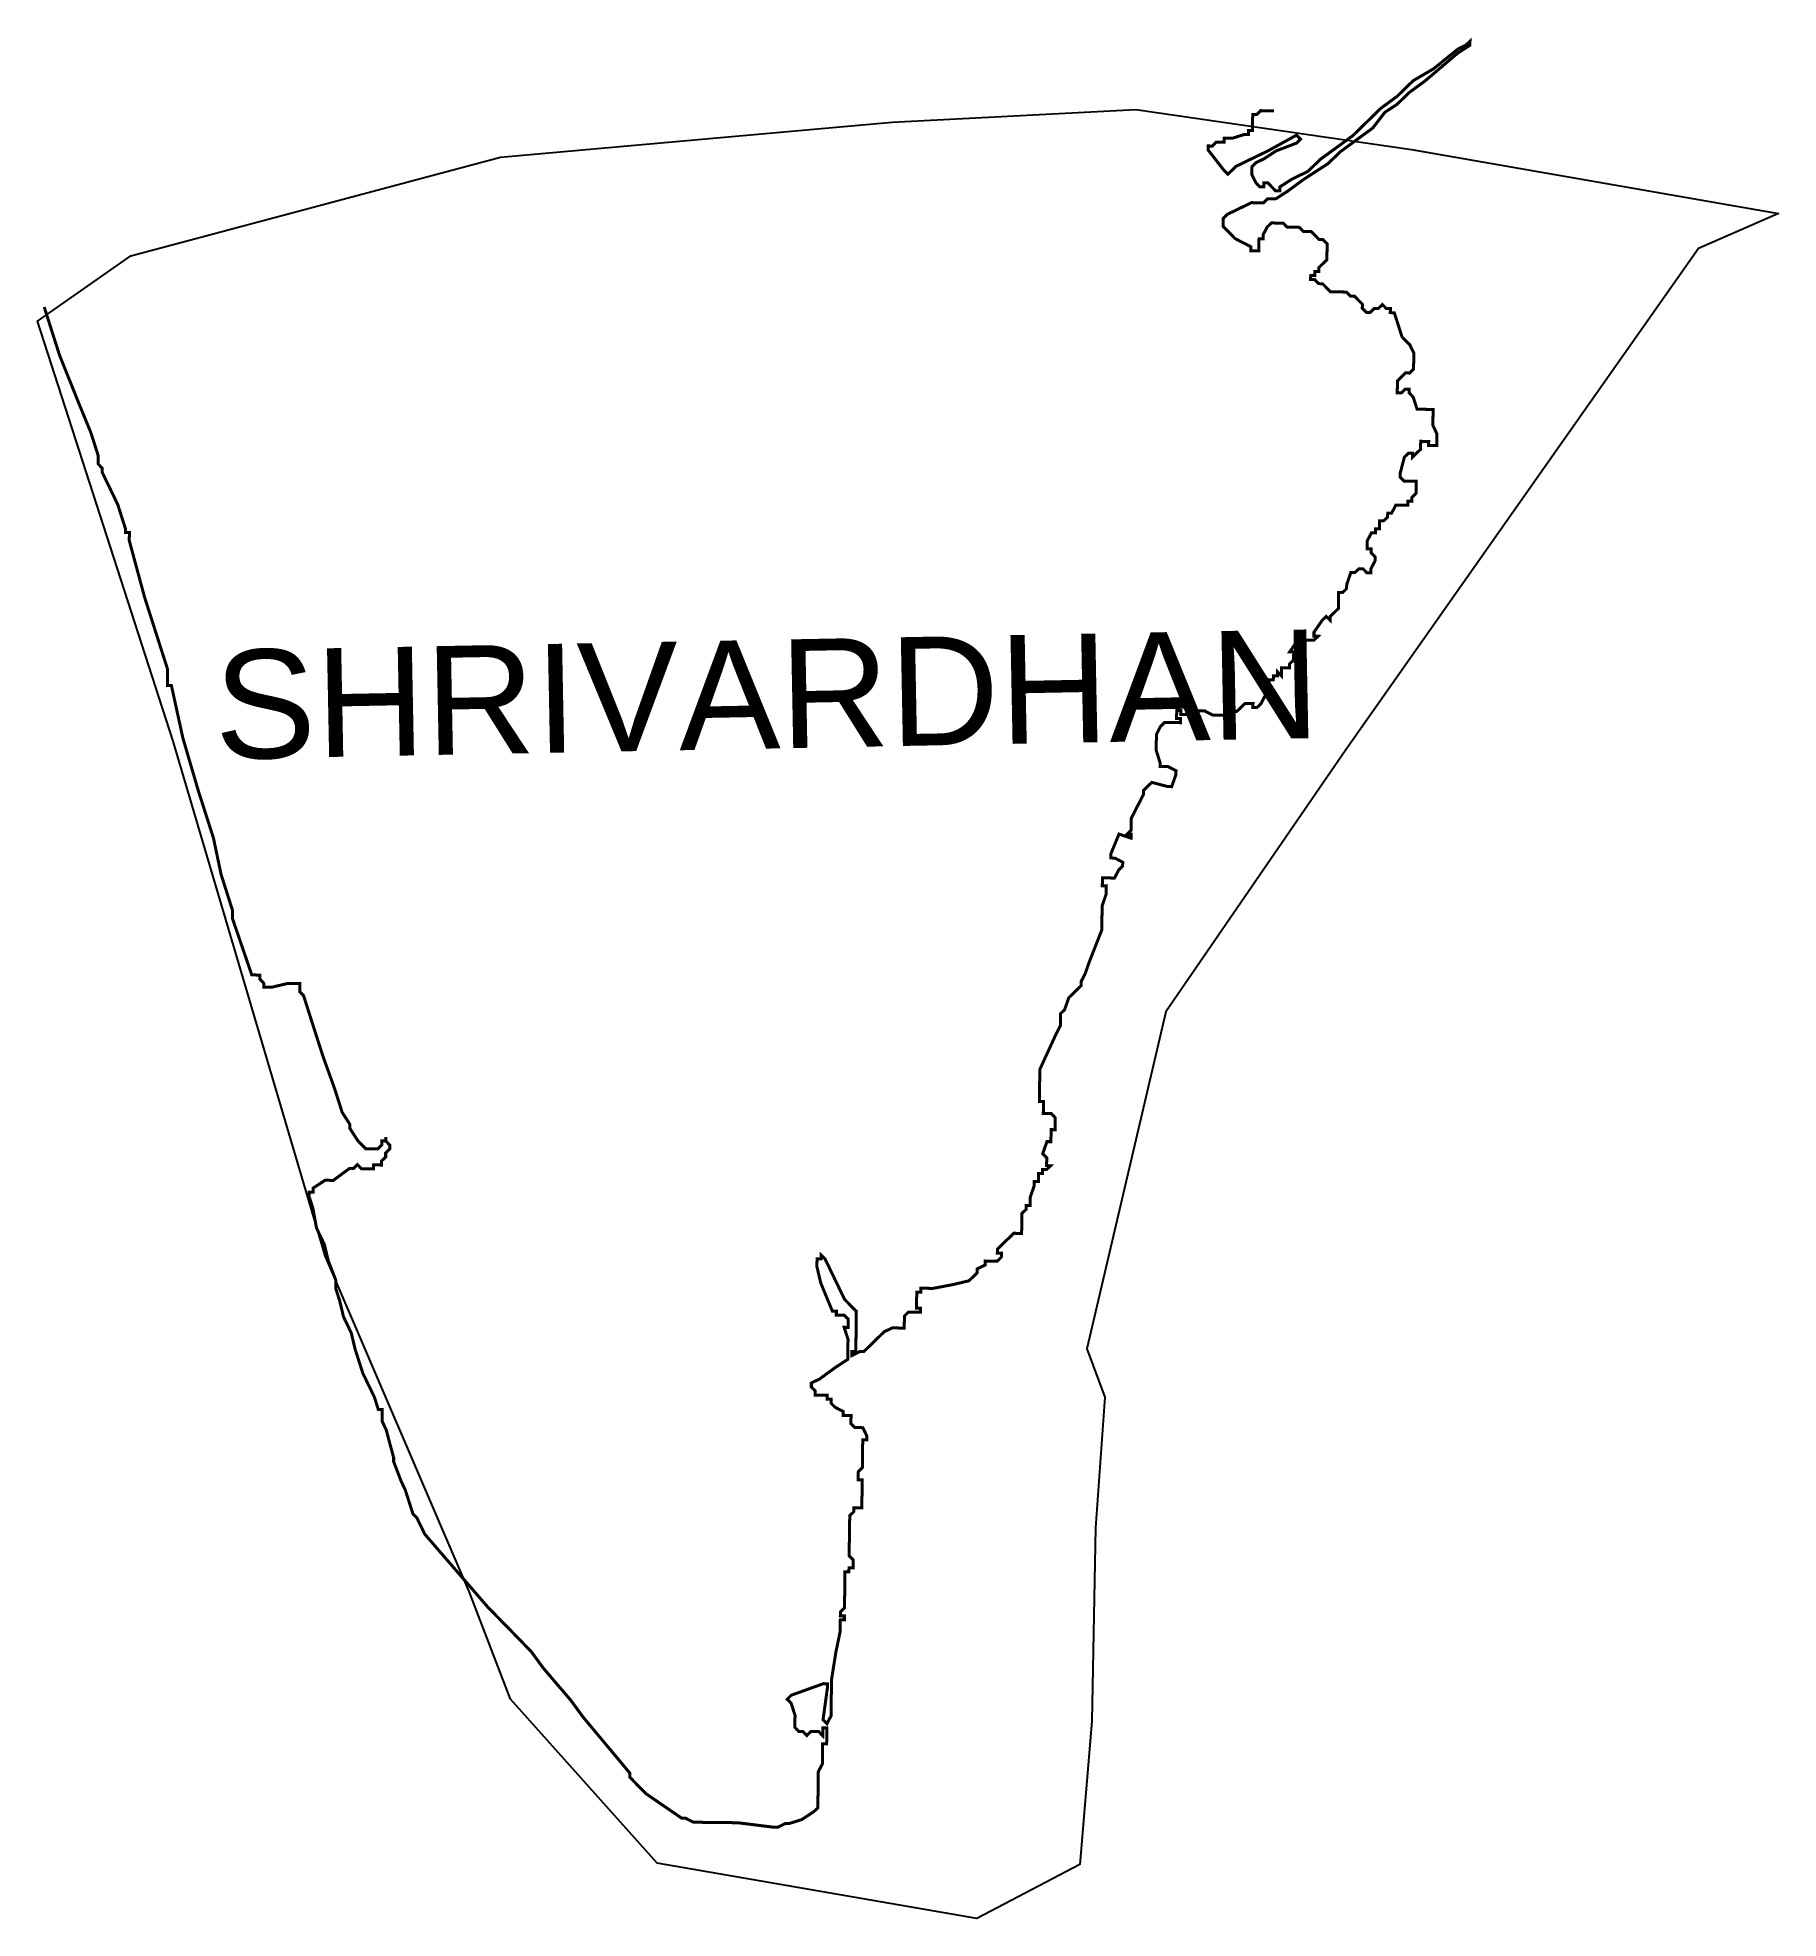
# Model space of a CAD drawing. Header units: metres. Extents: x 289336 to 291077, y 1994813 to 1996694.
import ezdxf

# ---------------------------------------------------------------- set-up
doc = ezdxf.new("R2010")
doc.units = ezdxf.units.M
for name, color, linetype in [('HIGH TIDE LINE', 6, 'Continuous'), ('village', 3, 'Continuous'), ('VILLAGE NAME', 250, 'Continuous')]:
    doc.layers.add(name, color=color, linetype=linetype)
doc.styles.get("Standard").update_dxf_attribs({"font": 'calibri.ttf'})

msp = doc.modelspace()

# ---------------------------------------------------------------- linework, layer by layer
at = {"layer": 'HIGH TIDE LINE', "lineweight": 0}
msp.add_lwpolyline([(290572.5, 1996620.9, 3.01, 3.01, 0), (290559.2, 1996621, 3.01, 3.01, 0), (290555.2, 1996617.1, 3.01, 3.01, 0), (290551.2, 1996617.1, 3.01, 3.01, 0), (290551, 1996601.1, 3.01, 3.01, 0), (290546.9, 1996601.2, 3.01, 3.01, 0), (290546.9, 1996597.2, 3.01, 3.01, 0), (290542.9, 1996597.2, 3.01, 3.01, 0), (290530.8, 1996593.4, 3.01, 3.01, 0), (290522.8, 1996593.5, 3.01, 3.01, 0), (290522.7, 1996589.5, 3.01, 3.01, 0), (290514.7, 1996589.6, 3.01, 3.01, 0), (290510.7, 1996585.6, 3.01, 3.01, 0), (290506.7, 1996585.7, 3.01, 3.01, 0), (290506.6, 1996581.7, 3.01, 3.01, 0), (290522.4, 1996561.4, 3.01, 3.01, 0), (290526.3, 1996557.4, 3.01, 3.01, 0), (290534.5, 1996565.3, 3.01, 3.01, 0), (290566.7, 1996580.9, 3.01, 3.01, 0), (290595, 1996596.5, 3.01, 3.01, 0), (290598.9, 1996592.5, 3.01, 3.01, 0), (290594.9, 1996588.5, 3.01, 3.01, 0), (290574.7, 1996580.8, 3.01, 3.01, 0), (290562.6, 1996572.9, 3.01, 3.01, 0), (290554.5, 1996569, 3.01, 3.01, 0), (290550.5, 1996565.1, 3.01, 3.01, 0), (290550.4, 1996557, 3.01, 3.01, 0), (290554.3, 1996549, 3.01, 3.01, 0), (290558.2, 1996544.9, 3.01, 3.01, 0), (290562.2, 1996544.9, 3.01, 3.01, 0), (290562.3, 1996548.9, 3.01, 3.01, 0), (290566.3, 1996548.8, 3.01, 3.01, 0), (290570.2, 1996544.8, 3.01, 3.01, 0), (290574.2, 1996540.7, 3.01, 3.01, 0), (290578.2, 1996540.7, 3.01, 3.01, 0), (290578.3, 1996544.7, 3.01, 3.01, 0), (290590.4, 1996552.5, 3.01, 3.01, 0), (290606.5, 1996560.3, 3.01, 3.01, 0), (290618.7, 1996572.2, 3.01, 3.01, 0), (290634.9, 1996584, 3.01, 3.01, 0), (290651.1, 1996595.8, 3.01, 3.01, 0), (290679.5, 1996623.5, 3.01, 3.01, 0), (290695.6, 1996635.3, 3.01, 3.01, 0), (290707.8, 1996647.2, 3.01, 3.01, 0), (290711.9, 1996651.1, 3.01, 3.01, 0), (290732.1, 1996662.9, 3.01, 3.01, 0), (290756.4, 1996682.6, 3.01, 3.01, 0), (290764.4, 1996686.5, 3.01, 3.01, 0), (290768.5, 1996690.4, 3.01, 3.01, 0), (290768.4, 1996686.4, 3.01, 3.01, 0), (290756.3, 1996678.6, 3.01, 3.01, 0), (290723.9, 1996651, 3.01, 3.01, 0), (290707.7, 1996639.1, 3.01, 3.01, 0), (290695.5, 1996627.3, 3.01, 3.01, 0), (290683.4, 1996619.4, 3.01, 3.01, 0), (290671.2, 1996603.6, 3.01, 3.01, 0), (290638.8, 1996579.9, 3.01, 3.01, 0), (290626.6, 1996568.1, 3.01, 3.01, 0), (290602.4, 1996552.4, 3.01, 3.01, 0), (290586.2, 1996540.5, 3.01, 3.01, 0), (290574.1, 1996532.7, 3.01, 3.01, 0), (290566.1, 1996532.8, 3.01, 3.01, 0), (290562, 1996528.8, 3.01, 3.01, 0), (290550, 1996529, 3.01, 3.01, 0), (290525.8, 1996517.3, 3.01, 3.01, 0), (290521.8, 1996513.3, 3.01, 3.01, 0), (290521.6, 1996505.3, 3.01, 3.01, 0), (290525.6, 1996501.3, 3.01, 3.01, 0), (290529.6, 1996497.2, 3.01, 3.01, 0), (290533.5, 1996493.1, 3.01, 3.01, 0), (290549.4, 1996484.9, 3.01, 3.01, 0), (290549.4, 1996480.9, 3.01, 3.01, 0), (290557.4, 1996480.8, 3.01, 3.01, 0), (290557.5, 1996492.8, 3.01, 3.01, 0), (290561.6, 1996492.8, 3.01, 3.01, 0), (290561.6, 1996496.8, 3.01, 3.01, 0), (290565.7, 1996504.7, 3.01, 3.01, 0), (290569.8, 1996508.7, 3.01, 3.01, 0), (290581.8, 1996508.5, 3.01, 3.01, 0), (290585.7, 1996504.5, 3.01, 3.01, 0), (290597.8, 1996504.3, 3.01, 3.01, 0), (290601.7, 1996500.3, 3.01, 3.01, 0), (290609.7, 1996500.2, 3.01, 3.01, 0), (290613.7, 1996496.1, 3.01, 3.01, 0), (290617.6, 1996492, 3.01, 3.01, 0), (290621.6, 1996492, 3.01, 3.01, 0), (290625.6, 1996487.9, 3.01, 3.01, 0), (290625.4, 1996471.9, 3.01, 3.01, 0), (290617.3, 1996464, 3.01, 3.01, 0), (290617.2, 1996460, 3.01, 3.01, 0), (290613.2, 1996460, 3.01, 3.01, 0), (290613.2, 1996456, 3.01, 3.01, 0), (290609.2, 1996456.1, 3.01, 3.01, 0), (290609.1, 1996452.1, 3.01, 3.01, 0), (290613.1, 1996452, 3.01, 3.01, 0), (290617.1, 1996448, 3.01, 3.01, 0), (290621.1, 1996447.9, 3.01, 3.01, 0), (290625, 1996443.9, 3.01, 3.01, 0), (290629, 1996439.8, 3.01, 3.01, 0), (290645, 1996439.6, 3.01, 3.01, 0), (290649, 1996435.5, 3.01, 3.01, 0), (290653, 1996435.5, 3.01, 3.01, 0), (290656.9, 1996431.4, 3.01, 3.01, 0), (290660.9, 1996427.4, 3.01, 3.01, 0), (290660.8, 1996423.4, 3.01, 3.01, 0), (290664.8, 1996419.3, 3.01, 3.01, 0), (290668.8, 1996419.2, 3.01, 3.01, 0), (290672.8, 1996423.2, 3.01, 3.01, 0), (290676.8, 1996423.1, 3.01, 3.01, 0), (290680.9, 1996427.1, 3.01, 3.01, 0), (290684.9, 1996423, 3.01, 3.01, 0), (290688.9, 1996423, 3.01, 3.01, 0), (290688.8, 1996419, 3.01, 3.01, 0), (290692.8, 1996418.9, 3.01, 3.01, 0), (290700.5, 1996394.8, 3.01, 3.01, 0), (290704.5, 1996390.7, 3.01, 3.01, 0), (290708.4, 1996386.7, 3.01, 3.01, 0), (290712.3, 1996378.6, 3.01, 3.01, 0), (290712.1, 1996362.6, 3.01, 3.01, 0), (290708.1, 1996358.6, 3.01, 3.01, 0), (290704, 1996358.7, 3.01, 3.01, 0), (290695.9, 1996350.8, 3.01, 3.01, 0), (290695.8, 1996338.7, 3.01, 3.01, 0), (290699.8, 1996338.7, 3.01, 3.01, 0), (290703.8, 1996342.6, 3.01, 3.01, 0), (290707.8, 1996342.6, 3.01, 3.01, 0), (290707.8, 1996338.6, 3.01, 3.01, 0), (290711.7, 1996334.5, 3.01, 3.01, 0), (290715.6, 1996322.4, 3.01, 3.01, 0), (290731.6, 1996322.2, 3.01, 3.01, 0), (290731.4, 1996306.2, 3.01, 3.01, 0), (290735.3, 1996298.1, 3.01, 3.01, 0), (290735.2, 1996286.1, 3.01, 3.01, 0), (290727.1, 1996286.2, 3.01, 3.01, 0), (290727.2, 1996290.2, 3.01, 3.01, 0), (290719.2, 1996290.3, 3.01, 3.01, 0), (290719.1, 1996282.3, 3.01, 3.01, 0), (290715, 1996278.4, 3.01, 3.01, 0), (290711, 1996274.4, 3.01, 3.01, 0), (290711, 1996278.4, 3.01, 3.01, 0), (290707, 1996278.5, 3.01, 3.01, 0), (290702.9, 1996274.5, 3.01, 3.01, 0), (290698.7, 1996258.5, 3.01, 3.01, 0), (290698.7, 1996254.5, 3.01, 3.01, 0), (290702.6, 1996250.5, 3.01, 3.01, 0), (290714.7, 1996250.3, 3.01, 3.01, 0), (290714.5, 1996238.3, 3.01, 3.01, 0), (290710.4, 1996234.3, 3.01, 3.01, 0), (290710.4, 1996230.3, 3.01, 3.01, 0), (290706.4, 1996230.4, 3.01, 3.01, 0), (290706.3, 1996226.4, 3.01, 3.01, 0), (290694.3, 1996226.5, 3.01, 3.01, 0), (290690.2, 1996218.6, 3.01, 3.01, 0), (290686.2, 1996218.6, 3.01, 3.01, 0), (290686.1, 1996214.6, 3.01, 3.01, 0), (290682.1, 1996210.7, 3.01, 3.01, 0), (290678.1, 1996210.7, 3.01, 3.01, 0), (290678, 1996202.7, 3.01, 3.01, 0), (290674, 1996202.8, 3.01, 3.01, 0), (290673.9, 1996198.8, 3.01, 3.01, 0), (290669.9, 1996198.8, 3.01, 3.01, 0), (290665.8, 1996190.8, 3.01, 3.01, 0), (290665.7, 1996182.8, 3.01, 3.01, 0), (290669.7, 1996182.8, 3.01, 3.01, 0), (290669.6, 1996178.8, 3.01, 3.01, 0), (290673.6, 1996174.7, 3.01, 3.01, 0), (290673.5, 1996170.7, 3.01, 3.01, 0), (290669.4, 1996162.7, 3.01, 3.01, 0), (290669.4, 1996158.7, 3.01, 3.01, 0), (290665.4, 1996158.8, 3.01, 3.01, 0), (290661.4, 1996162.9, 3.01, 3.01, 0), (290657.4, 1996162.9, 3.01, 3.01, 0), (290653.4, 1996159, 3.01, 3.01, 0), (290649.3, 1996159, 3.01, 3.01, 0), (290645.2, 1996147, 3.01, 3.01, 0), (290645.1, 1996143, 3.01, 3.01, 0), (290641.1, 1996139.1, 3.01, 3.01, 0), (290637.1, 1996139.1, 3.01, 3.01, 0), (290636.9, 1996123.1, 3.01, 3.01, 0), (290632.8, 1996119.1, 3.01, 3.01, 0), (290628.7, 1996115.2, 3.01, 3.01, 0), (290628.7, 1996111.2, 3.01, 3.01, 0), (290624.7, 1996115.2, 3.01, 3.01, 0), (290620.7, 1996111.3, 3.01, 3.01, 0), (290612.5, 1996099.4, 3.01, 3.01, 0), (290612.5, 1996095.4, 3.01, 3.01, 0), (290616.5, 1996095.3, 3.01, 3.01, 0), (290612.4, 1996091.4, 3.01, 3.01, 0), (290600.4, 1996091.5, 3.01, 3.01, 0), (290600.4, 1996095.5, 3.01, 3.01, 0), (290600.4, 1996091.5, 3.01, 3.01, 0), (290596.4, 1996091.6, 3.01, 3.01, 0), (290588.2, 1996079.7, 3.01, 3.01, 0), (290592.2, 1996079.6, 3.01, 3.01, 0), (290592.1, 1996071.6, 3.01, 3.01, 0), (290588, 1996067.6, 3.01, 3.01, 0), (290588, 1996063.6, 3.01, 3.01, 0), (290580, 1996063.7, 3.01, 3.01, 0), (290579.9, 1996055.7, 3.01, 3.01, 0), (290575.9, 1996059.8, 3.01, 3.01, 0), (290575.9, 1996055.8, 3.01, 3.01, 0), (290571.9, 1996055.8, 3.01, 3.01, 0), (290571.8, 1996051.8, 3.01, 3.01, 0), (290567.8, 1996051.9, 3.01, 3.01, 0), (290563.6, 1996039.9, 3.01, 3.01, 0), (290563.6, 1996035.9, 3.01, 3.01, 0), (290559.5, 1996027.9, 3.01, 3.01, 0), (290555.4, 1996024, 3.01, 3.01, 0), (290551.4, 1996024, 3.01, 3.01, 0), (290551.5, 1996028, 3.01, 3.01, 0), (290543.5, 1996028.1, 3.01, 3.01, 0), (290539.4, 1996024.2, 3.01, 3.01, 0), (290535.3, 1996020.2, 3.01, 3.01, 0), (290531.3, 1996020.3, 3.01, 3.01, 0), (290527.3, 1996016.3, 3.01, 3.01, 0), (290511.2, 1996016.5, 3.01, 3.01, 0), (290503.3, 1996020.6, 3.01, 3.01, 0), (290495.3, 1996020.8, 3.01, 3.01, 0), (290487.2, 1996016.9, 3.01, 3.01, 0), (290479.2, 1996017, 3.01, 3.01, 0), (290479.3, 1996021, 3.01, 3.01, 0), (290475.2, 1996021, 3.01, 3.01, 0), (290475.1, 1996013, 3.01, 3.01, 0), (290479.1, 1996013, 3.01, 3.01, 0), (290479.1, 1996008.9, 3.01, 3.01, 0), (290463.1, 1996009.2, 3.01, 3.01, 0), (290459, 1996005.2, 3.01, 3.01, 0), (290454.9, 1995997.2, 3.01, 3.01, 0), (290454.7, 1995981.2, 3.01, 3.01, 0), (290458.5, 1995969.1, 3.01, 3.01, 0), (290458.5, 1995965.1, 3.01, 3.01, 0), (290466.5, 1995965, 3.01, 3.01, 0), (290474.5, 1995960.9, 3.01, 3.01, 0), (290474.4, 1995956.9, 3.01, 3.01, 0), (290470.2, 1995944.9, 3.01, 3.01, 0), (290466.2, 1995945, 3.01, 3.01, 0), (290450.3, 1995949.2, 3.01, 3.01, 0), (290442.1, 1995941.3, 3.01, 3.01, 0), (290442.1, 1995937.3, 3.01, 3.01, 0), (290433.9, 1995921.4, 3.01, 3.01, 0), (290429.8, 1995913.4, 3.01, 3.01, 0), (290429.6, 1995901.4, 3.01, 3.01, 0), (290425.5, 1995897.4, 3.01, 3.01, 0), (290429.6, 1995897.4, 3.01, 3.01, 0), (290429.5, 1995893.4, 3.01, 3.01, 0), (290417.5, 1995897.5, 3.01, 3.01, 0), (290409.3, 1995877.6, 3.01, 3.01, 0), (290409.2, 1995873.6, 3.01, 3.01, 0), (290413.2, 1995873.5, 3.01, 3.01, 0), (290421.2, 1995869.4, 3.01, 3.01, 0), (290421.1, 1995865.4, 3.01, 3.01, 0), (290417.1, 1995861.5, 3.01, 3.01, 0), (290413, 1995853.5, 3.01, 3.01, 0), (290400.9, 1995853.7, 3.01, 3.01, 0), (290400.8, 1995845.7, 3.01, 3.01, 0), (290404.8, 1995845.6, 3.01, 3.01, 0), (290404.7, 1995837.6, 3.01, 3.01, 0), (290400.6, 1995825.6, 3.01, 3.01, 0), (290400.3, 1995801.6, 3.01, 3.01, 0), (290387.8, 1995769.7, 3.01, 3.01, 0), (290383.6, 1995757.7, 3.01, 3.01, 0), (290379.5, 1995749.8, 3.01, 3.01, 0), (290379.5, 1995745.7, 3.01, 3.01, 0), (290375.4, 1995741.8, 3.01, 3.01, 0), (290371.4, 1995737.8, 3.01, 3.01, 0), (290367.3, 1995733.9, 3.01, 3.01, 0), (290363.1, 1995721.9, 3.01, 3.01, 0), (290359.1, 1995718, 3.01, 3.01, 0), (290358.9, 1995705.9, 3.01, 3.01, 0), (290354.8, 1995698, 3.01, 3.01, 0), (290338.3, 1995662.1, 3.01, 3.01, 0), (290337.9, 1995630.1, 3.01, 3.01, 0), (290341.9, 1995630, 3.01, 3.01, 0), (290341.8, 1995618, 3.01, 3.01, 0), (290349.8, 1995617.9, 3.01, 3.01, 0), (290353.7, 1995613.8, 3.01, 3.01, 0), (290353.6, 1995601.8, 3.01, 3.01, 0), (290349.6, 1995601.9, 3.01, 3.01, 0), (290349.4, 1995589.8, 3.01, 3.01, 0), (290345.4, 1995589.9, 3.01, 3.01, 0), (290341.2, 1995577.9, 3.01, 3.01, 0), (290345.2, 1995573.9, 3.01, 3.01, 0), (290345.1, 1995565.9, 3.01, 3.01, 0), (290349.1, 1995565.8, 3.01, 3.01, 0), (290345, 1995561.9, 3.01, 3.01, 0), (290341, 1995561.9, 3.01, 3.01, 0), (290341, 1995557.9, 3.01, 3.01, 0), (290337, 1995558, 3.01, 3.01, 0), (290336.9, 1995549.9, 3.01, 3.01, 0), (290332.8, 1995550, 3.01, 3.01, 0), (290332.8, 1995546, 3.01, 3.01, 0), (290328.6, 1995534, 3.01, 3.01, 0), (290328.5, 1995526, 3.01, 3.01, 0), (290324.5, 1995526.1, 3.01, 3.01, 0), (290324.5, 1995522, 3.01, 3.01, 0), (290320.4, 1995518.1, 3.01, 3.01, 0), (290320.1, 1995498.1, 3.01, 3.01, 0), (290312.1, 1995498.2, 3.01, 3.01, 0), (290308.1, 1995494.2, 3.01, 3.01, 0), (290304, 1995490.3, 3.01, 3.01, 0), (290300, 1995486.3, 3.01, 3.01, 0), (290295.9, 1995482.3, 3.01, 3.01, 0), (290295.8, 1995478.3, 3.01, 3.01, 0), (290299.9, 1995478.3, 3.01, 3.01, 0), (290299.8, 1995474.3, 3.01, 3.01, 0), (290295.7, 1995470.3, 3.01, 3.01, 0), (290283.7, 1995470.5, 3.01, 3.01, 0), (290283.7, 1995466.5, 3.01, 3.01, 0), (290275.6, 1995462.6, 3.01, 3.01, 0), (290275.6, 1995458.6, 3.01, 3.01, 0), (290271.5, 1995454.6, 3.01, 3.01, 0), (290267.4, 1995450.7, 3.01, 3.01, 0), (290251.4, 1995446.9, 3.01, 3.01, 0), (290231.3, 1995443.1, 3.01, 3.01, 0), (290219.3, 1995443.3, 3.01, 3.01, 0), (290219.2, 1995439.3, 3.01, 3.01, 0), (290215.2, 1995439.3, 3.01, 3.01, 0), (290215, 1995423.3, 3.01, 3.01, 0), (290219, 1995423.2, 3.01, 3.01, 0), (290218.9, 1995419.2, 3.01, 3.01, 0), (290206.9, 1995419.4, 3.01, 3.01, 0), (290202.9, 1995415.4, 3.01, 3.01, 0), (290202.7, 1995403.4, 3.01, 3.01, 0), (290190.7, 1995403.6, 3.01, 3.01, 0), (290182.6, 1995399.7, 3.01, 3.01, 0), (290162.3, 1995379.9, 3.01, 3.01, 0), (290158.3, 1995379.9, 3.01, 3.01, 0), (290150.3, 1995376, 3.01, 3.01, 0), (290150.3, 1995380.1, 3.01, 3.01, 0), (290154.3, 1995380, 3.01, 3.01, 0), (290154.8, 1995420.1, 3.01, 3.01, 0), (290150.9, 1995424.1, 3.01, 3.01, 0), (290143, 1995432.2, 3.01, 3.01, 0), (290123.5, 1995472.6, 3.01, 3.01, 0), (290119.5, 1995476.6, 3.01, 3.01, 0), (290119.5, 1995472.6, 3.01, 3.01, 0), (290115.5, 1995472.7, 3.01, 3.01, 0), (290115.4, 1995464.7, 3.01, 3.01, 0), (290119.2, 1995448.6, 3.01, 3.01, 0), (290130.8, 1995420.4, 3.01, 3.01, 0), (290134.8, 1995420.3, 3.01, 3.01, 0), (290134.8, 1995416.3, 3.01, 3.01, 0), (290142.8, 1995416.2, 3.01, 3.01, 0), (290146.7, 1995412.2, 3.01, 3.01, 0), (290146.6, 1995404.1, 3.01, 3.01, 0), (290142.6, 1995404.2, 3.01, 3.01, 0), (290146.5, 1995392.1, 3.01, 3.01, 0), (290146.2, 1995372.1, 3.01, 3.01, 0), (290134.1, 1995364.2, 3.01, 3.01, 0), (290117.9, 1995352.4, 3.01, 3.01, 0), (290109.8, 1995348.5, 3.01, 3.01, 0), (290109.8, 1995344.5, 3.01, 3.01, 0), (290113.7, 1995340.5, 3.01, 3.01, 0), (290113.7, 1995336.4, 3.01, 3.01, 0), (290125.7, 1995336.3, 3.01, 3.01, 0), (290125.6, 1995332.3, 3.01, 3.01, 0), (290129.7, 1995332.2, 3.01, 3.01, 0), (290129.6, 1995328.2, 3.01, 3.01, 0), (290133.6, 1995324.2, 3.01, 3.01, 0), (290141.5, 1995320.1, 3.01, 3.01, 0), (290141.5, 1995316, 3.01, 3.01, 0), (290149.5, 1995315.9, 3.01, 3.01, 0), (290149.4, 1995307.9, 3.01, 3.01, 0), (290153.3, 1995303.9, 3.01, 3.01, 0), (290161.3, 1995303.8, 3.01, 3.01, 0), (290165.2, 1995295.7, 3.01, 3.01, 0), (290165.2, 1995291.7, 3.01, 3.01, 0), (290161.2, 1995291.7, 3.01, 3.01, 0), (290160.8, 1995263.7, 3.01, 3.01, 0), (290156.8, 1995259.7, 3.01, 3.01, 0), (290156.6, 1995251.7, 3.01, 3.01, 0), (290160.7, 1995251.7, 3.01, 3.01, 0), (290160.3, 1995223.6, 3.01, 3.01, 0), (290152.3, 1995223.7, 3.01, 3.01, 0), (290152.2, 1995219.7, 3.01, 3.01, 0), (290148.2, 1995215.8, 3.01, 3.01, 0), (290147.6, 1995175.7, 3.01, 3.01, 0), (290151.6, 1995171.6, 3.01, 3.01, 0), (290151.5, 1995163.6, 3.01, 3.01, 0), (290147.5, 1995163.7, 3.01, 3.01, 0), (290147.4, 1995159.7, 3.01, 3.01, 0), (290143.4, 1995159.7, 3.01, 3.01, 0), (290143, 1995123.7, 3.01, 3.01, 0), (290138.9, 1995119.7, 3.01, 3.01, 0), (290138.8, 1995115.7, 3.01, 3.01, 0), (290142.8, 1995115.7, 3.01, 3.01, 0), (290142.8, 1995111.6, 3.01, 3.01, 0), (290138.8, 1995111.7, 3.01, 3.01, 0), (290138.6, 1995099.7, 3.01, 3.01, 0), (290134.4, 1995079.7, 3.01, 3.01, 0), (290130, 1995051.7, 3.01, 3.01, 0), (290129.5, 1995015.6, 3.01, 3.01, 0), (290125.4, 1995007.7, 3.01, 3.01, 0), (290121.5, 1995011.7, 3.01, 3.01, 0), (290125.9, 1995043.7, 3.01, 3.01, 0), (290125.9, 1995047.7, 3.01, 3.01, 0), (290121.9, 1995047.8, 3.01, 3.01, 0), (290089.7, 1995036.2, 3.01, 3.01, 0), (290085.7, 1995032.2, 3.01, 3.01, 0), (290089.6, 1995028.2, 3.01, 3.01, 0), (290093.5, 1995016.1, 3.01, 3.01, 0), (290093.3, 1995004.1, 3.01, 3.01, 0), (290097.3, 1995000, 3.01, 3.01, 0), (290101.3, 1995000, 3.01, 3.01, 0), (290105.2, 1994995.9, 3.01, 3.01, 0), (290109.3, 1994999.9, 3.01, 3.01, 0), (290117.3, 1994999.8, 3.01, 3.01, 0), (290121.2, 1994995.7, 3.01, 3.01, 0), (290121.4, 1995003.7, 3.01, 3.01, 0), (290125.4, 1995003.7, 3.01, 3.01, 0), (290125.1, 1994987.6, 3.01, 3.01, 0), (290121.1, 1994987.7, 3.01, 3.01, 0), (290120.9, 1994967.7, 3.01, 3.01, 0), (290116.8, 1994959.7, 3.01, 3.01, 0), (290116.3, 1994923.6, 3.01, 3.01, 0), (290112.2, 1994919.7, 3.01, 3.01, 0), (290100.1, 1994911.8, 3.01, 3.01, 0), (290088, 1994908, 3.01, 3.01, 0), (290084, 1994908, 3.01, 3.01, 0), (290076, 1994904.1, 3.01, 3.01, 0), (290072, 1994904.2, 3.01, 3.01, 0), (290036, 1994908.7, 3.01, 3.01, 0), (289991.9, 1994909.2, 3.01, 3.01, 0), (289983.9, 1994913.3, 3.01, 3.01, 0), (289979.9, 1994913.4, 3.01, 3.01, 0), (289956.1, 1994929.7, 3.01, 3.01, 0), (289944.2, 1994937.9, 3.01, 3.01, 0), (289940.2, 1994942, 3.01, 3.01, 0), (289928.4, 1994954.1, 3.01, 3.01, 0), (289928.4, 1994958.2, 3.01, 3.01, 0), (289904.8, 1994986.5, 3.01, 3.01, 0), (289881.1, 1995014.9, 3.01, 3.01, 0), (289869.3, 1995031.1, 3.01, 3.01, 0), (289841.6, 1995063.5, 3.01, 3.01, 0), (289829.8, 1995079.7, 3.01, 3.01, 0), (289810.1, 1995100, 3.01, 3.01, 0), (289786.3, 1995124.3, 3.01, 3.01, 0), (289723.2, 1995197.3, 3.01, 3.01, 0), (289719.3, 1995205.4, 3.01, 3.01, 0), (289715.4, 1995213.4, 3.01, 3.01, 0), (289711.4, 1995217.5, 3.01, 3.01, 0), (289703.7, 1995241.6, 3.01, 3.01, 0), (289699.8, 1995249.7, 3.01, 3.01, 0), (289692.1, 1995269.8, 3.01, 3.01, 0), (289692.1, 1995273.8, 3.01, 3.01, 0), (289684.5, 1995302, 3.01, 3.01, 0), (289680.6, 1995310.1, 3.01, 3.01, 0), (289680.7, 1995322.1, 3.01, 3.01, 0), (289676.7, 1995322.1, 3.01, 3.01, 0), (289672.9, 1995334.2, 3.01, 3.01, 0), (289661.2, 1995358.4, 3.01, 3.01, 0), (289653.5, 1995382.5, 3.01, 3.01, 0), (289649.7, 1995398.6, 3.01, 3.01, 0), (289641.9, 1995414.8, 3.01, 3.01, 0), (289638.1, 1995430.8, 3.01, 3.01, 0), (289634.2, 1995442.9, 3.01, 3.01, 0), (289634.4, 1995450.9, 3.01, 3.01, 0), (289626.6, 1995471.1, 3.01, 3.01, 0), (289622.8, 1995487.1, 3.01, 3.01, 0), (289615, 1995503.3, 3.01, 3.01, 0), (289611.3, 1995523.4, 3.01, 3.01, 0), (289607.4, 1995535.4, 3.01, 3.01, 0), (289607.5, 1995539.4, 3.01, 3.01, 0), (289611.5, 1995539.4, 3.01, 3.01, 0), (289611.5, 1995543.4, 3.01, 3.01, 0), (289623.6, 1995551.3, 3.01, 3.01, 0), (289631.7, 1995551.1, 3.01, 3.01, 0), (289647.8, 1995563, 3.01, 3.01, 0), (289651.8, 1995562.9, 3.01, 3.01, 0), (289655.9, 1995566.9, 3.01, 3.01, 0), (289659.9, 1995562.8, 3.01, 3.01, 0), (289671.9, 1995562.6, 3.01, 3.01, 0), (289671.9, 1995566.6, 3.01, 3.01, 0), (289679.9, 1995566.5, 3.01, 3.01, 0), (289680, 1995570.6, 3.01, 3.01, 0), (289684.1, 1995574.5, 3.01, 3.01, 0), (289684.1, 1995578.5, 3.01, 3.01, 0), (289688.2, 1995582.5, 3.01, 3.01, 0), (289688.2, 1995586.5, 3.01, 3.01, 0), (289684.3, 1995590.5, 3.01, 3.01, 0), (289684.3, 1995594.5, 3.01, 3.01, 0), (289684.3, 1995590.5, 3.01, 3.01, 0), (289680.3, 1995590.6, 3.01, 3.01, 0), (289680.2, 1995586.6, 3.01, 3.01, 0), (289676.1, 1995582.6, 3.01, 3.01, 0), (289664.1, 1995582.8, 3.01, 3.01, 0), (289660.2, 1995586.8, 3.01, 3.01, 0), (289656.2, 1995590.9, 3.01, 3.01, 0), (289648.4, 1995603, 3.01, 3.01, 0), (289648.4, 1995607, 3.01, 3.01, 0), (289640.6, 1995619.2, 3.01, 3.01, 0), (289632.9, 1995643.3, 3.01, 3.01, 0), (289621.3, 1995675.5, 3.01, 3.01, 0), (289609.7, 1995711.7, 3.01, 3.01, 0), (289602, 1995735.9, 3.01, 3.01, 0), (289598.1, 1995739.9, 3.01, 3.01, 0), (289598.2, 1995748, 3.01, 3.01, 0), (289586.1, 1995748.1, 3.01, 3.01, 0), (289570.1, 1995744.3, 3.01, 3.01, 0), (289562.1, 1995744.4, 3.01, 3.01, 0), (289562.1, 1995748.4, 3.01, 3.01, 0), (289558.2, 1995752.5, 3.01, 3.01, 0), (289558.2, 1995756.5, 3.01, 3.01, 0), (289550.2, 1995756.6, 3.01, 3.01, 0), (289530.9, 1995813, 3.01, 3.01, 0), (289531, 1995821, 3.01, 3.01, 0), (289519.5, 1995857.2, 3.01, 3.01, 0), (289511.9, 1995893.4, 3.01, 3.01, 0), (289496.5, 1995941.6, 3.01, 3.01, 0), (289481.2, 1995993.9, 3.01, 3.01, 0), (289469.8, 1996046.2, 3.01, 3.01, 0), (289465.8, 1996046.2, 3.01, 3.01, 0), (289466, 1996062.3, 3.01, 3.01, 0), (289458.3, 1996086.4, 3.01, 3.01, 0), (289442.9, 1996134.7, 3.01, 3.01, 0), (289427.7, 1996191, 3.01, 3.01, 0), (289427.8, 1996199, 3.01, 3.01, 0), (289423.8, 1996199.1, 3.01, 3.01, 0), (289423.8, 1996203.1, 3.01, 3.01, 0), (289416.1, 1996227.2, 3.01, 3.01, 0), (289400.5, 1996259.5, 3.01, 3.01, 0), (289400.6, 1996263.5, 3.01, 3.01, 0), (289396.6, 1996267.6, 3.01, 3.01, 0), (289396.7, 1996275.6, 3.01, 3.01, 0), (289392.9, 1996287.7, 3.01, 3.01, 0), (289389, 1996299.7, 3.01, 3.01, 0), (289377.4, 1996327.9, 3.01, 3.01, 0), (289358, 1996376.3, 3.01, 3.01, 0), (289342.6, 1996424.6, 3.01, 3.01, 0)], format="xyseb", dxfattribs=at)
at = {"layer": 'village', "color": 3}
msp.add_polyline3d([(289429.1, 1996475.9, 0), (289799, 1996574.4, 0), (290190.7, 1996609.5, 0), (290434.2, 1996622.2, 0), (290710, 1996582.2, 0), (291076.9, 1996518, 0), (290997, 1996483, 0), (290644.2, 1995981.8, 0), (290464.3, 1995719.6, 0), (290385.2, 1995382.6, 0), (290403.3, 1995334.2, 0), (290393.9, 1995203.8, 0), (290390.2, 1995010.2, 0), (290378.2, 1994866.9, 0), (290275.3, 1994813, 0), (289955.5, 1994868.2, 0), (289809.1, 1995032.2, 0), (289767.5, 1995140.1, 0), (289623.5, 1995475.6, 0), (289471.6, 1995990.5, 0), (289336, 1996410.4, 0)], close=True, dxfattribs=at)

# ---------------------------------------------------------------- texts
at = {"layer": 'VILLAGE NAME', "insert": (289511.7, 1996081.1), "char_height": 108.748, "attachment_point": 1, "rotation": 1.1028}
msp.add_mtext_dynamic_manual_height_columns('{\\fArial|b0|i0|c0|p34;SHRIVARDHAN }', width=1068.399, gutter_width=543.7, heights=[112.5], dxfattribs=at)

doc.saveas('drawing.dxf')
